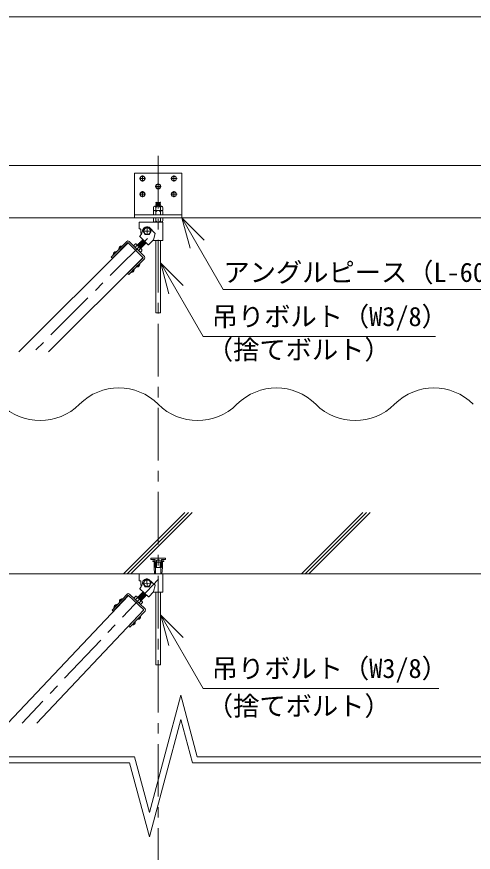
# Model space of a CAD drawing. Units: millimetres at full size, sheet at 1:20; details may follow other scales. Extents: x -4155 to 4045, y -2866 to 2834.
# Drawn here: x 2352 to 3221, y -1498 to 94 of the extents above; entities that cross this region are included whole.
import ezdxf
from ezdxf.enums import TextEntityAlignment as Align

# ---------------------------------------------------------------- set-up
doc = ezdxf.new("R2010")
doc.units = ezdxf.units.MM
doc.header["$LTSCALE"] = 20
doc.linetypes.add('CHAIN1', pattern=[8, 5, -1, 1, -1])
for name, color, linetype, lineweight in [('1-0_断面', 7, 'Continuous', 9), ('1-1_寸法', 7, 'Continuous', 9), ('1-2_文字', 7, 'Continuous', 9), ('F-1_レイアウト', 7, 'Continuous', 9)]:
    doc.layers.add(name, color=color, linetype=linetype, lineweight=lineweight)
doc.styles.add('ＭＳ ゴシック', font='')
doc.styles.get('ＭＳ ゴシック').set_extended_font_data('MS Gothic')

msp = doc.modelspace()

# ---------------------------------------------------------------- linework, layer by layer
at = {"layer": '1-0_断面', "color": 4, "linetype": 'CHAIN1'}
for p, q in [((2621.26, -171.38), (2621.26, -2065.23)), ((2600.58, -328.54), (2384.3, -544.82)), ((2621.73, -977.46), (2362.29, -1251.49))]:
    msp.add_line(p, q, dxfattribs=at)
at = {"layer": '1-0_断面'}
for p, q in [((-269.22, -189.42), (3772.19, -189.42)), ((2576.26, -204.42), (2666.26, -204.42)), ((2666.26, -204.42), (2666.26, -289.42)), ((2585.5, -214.42), (2597.02, -214.42)), ((2591.26, -208.66), (2591.26, -220.18)), ((2645.5, -214.42), (2657.02, -214.42)), ((2651.26, -208.66), (2651.26, -220.18)), ((2591.26, -238.66), (2591.26, -250.18)), ((2615.5, -229.42), (2627.02, -229.42)), ((2621.26, -223.66), (2621.26, -235.18)), ((2651.26, -238.66), (2651.26, -250.18)), ((2585.5, -244.42), (2597.02, -244.42)), ((2645.5, -244.42), (2657.02, -244.42)), ((2612.13, -269.45), (2612.13, -275.42)), ((2614.38, -267.42), (2627.88, -267.42)), ((2616.63, -259.45), (2617.43, -259.97)), ((2616.63, -260.6), (2617.43, -261.12)), ((2616.63, -261.75), (2617.43, -262.27)), ((2616.63, -262.9), (2617.43, -263.42)), ((2616.63, -264.05), (2617.43, -264.57)), ((2616.63, -265.2), (2617.43, -265.72)), ((2616.63, -266.35), (2617.43, -266.87)), ((2616.63, -269.92), (2616.63, -275.42)), ((2616.73, -267.42), (2617.43, -266.87)), ((2624.83, -259.67), (2617.43, -259.97)), ((2624.83, -260.82), (2617.43, -261.12)), ((2624.83, -261.97), (2617.43, -262.27)), ((2624.83, -263.12), (2617.43, -263.42)), ((2624.83, -264.27), (2617.43, -264.57)), ((2624.83, -265.42), (2617.43, -265.72)), ((2624.83, -266.57), (2617.43, -266.87)), ((2625.63, -267.14), (2618.66, -267.42)), ((2625.63, -260.24), (2624.83, -259.67)), ((2625.63, -260.24), (2624.83, -260.82)), ((2625.63, -261.39), (2624.83, -260.82)), ((2625.63, -261.39), (2624.83, -261.97)), ((2625.63, -262.54), (2624.83, -261.97)), ((2625.63, -262.54), (2624.83, -263.12)), ((2625.63, -263.69), (2624.83, -263.12)), ((2625.63, -263.69), (2624.83, -264.27)), ((2625.63, -264.84), (2624.83, -264.27)), ((2625.63, -264.84), (2624.83, -265.42)), ((2625.63, -265.99), (2624.83, -265.42)), ((2625.63, -265.99), (2624.83, -266.57)), ((2625.63, -267.14), (2624.83, -266.57)), ((2625.63, -267.14), (2625.24, -267.42)), ((2625.63, -269.92), (2625.63, -275.42)), ((2630.13, -269.45), (2630.13, -275.42)), ((2576.26, -283.42), (2666.26, -283.42)), ((2612.13, -275.42), (2614.38, -275.42)), ((2612.13, -277.45), (2612.13, -283.42)), ((2614.38, -275.42), (2627.88, -275.42)), ((2616.63, -277.92), (2616.63, -283.42)), ((2625.63, -277.92), (2625.63, -283.42)), ((2627.88, -275.42), (2630.13, -275.42)), ((2630.13, -277.45), (2630.13, -283.42)), ((-269.22, -289.42), (3772.19, -289.42)), ((2585.06, -297.92), (2585.06, -310.42)), ((2630.06, -297.42), (2585.56, -297.42)), ((2612.13, -295.4), (2612.13, -289.42)), ((2614.38, -297.42), (2627.88, -297.42)), ((2616.63, -294.92), (2616.63, -289.42)), ((2625.63, -294.92), (2625.63, -289.42)), ((2630.06, -297.42), (2630.06, -332.42)), ((2630.13, -295.4), (2630.13, -289.42)), ((2587.06, -310.42), (2585.06, -310.42)), ((2588.06, -311.42), (2588.06, -315.42)), ((2589.24, -320.44), (2591.85, -311.59)), ((2594.12, -308.98), (2592.35, -310.74)), ((2607.06, -314.92), (2593.06, -314.92)), ((2600.06, -307.92), (2600.06, -321.92)), ((2615.4, -318.95), (2603.9, -307.45)), ((2588.74, -321.29), (2585.91, -324.11)), ((2601.82, -340.73), (2585.91, -324.82)), ((2588.25, -333.94), (2594.75, -341.3)), ((2589.17, -320.63), (2589.06, -320.42)), ((2589.1, -333.09), (2595.6, -340.45)), ((2589.94, -332.24), (2596.45, -339.6)), ((2590.79, -331.4), (2597.3, -338.75)), ((2591.64, -330.55), (2591.64, -331.4)), ((2591.64, -330.55), (2598.15, -337.9)), ((2591.64, -331.4), (2597.3, -337.9)), ((2611.99, -331.27), (2602.53, -340.73)), ((2630.06, -332.42), (2610.84, -332.42)), ((2615.53, -319.45), (2612.11, -331.06)), ((2616.76, -470.42), (2616.76, -332.42)), ((2564.04, -336.79), (2356.02, -544.82)), ((2563.69, -336.44), (2533.99, -366.14)), ((2546.79, -349.09), (2552.29, -343.59)), ((2548.5, -346.15), (2548.03, -345.68)), ((2549.35, -345.3), (2548.87, -344.83)), ((2563.69, -336.44), (2592.68, -365.43)), ((2565.81, -334.32), (2594.8, -363.31)), ((2577.11, -339.28), (2573.94, -342.45)), ((2579.95, -342.8), (2577.12, -345.63)), ((2589.67, -348.99), (2580.13, -339.44)), ((2581.46, -340.73), (2581.8, -341.11)), ((2582.31, -339.88), (2588.81, -347.24)), ((2583.16, -339.03), (2589.66, -346.39)), ((2586.32, -349.17), (2583.49, -351.99)), ((2584, -338.18), (2590.51, -345.54)), ((2584.85, -337.34), (2591.36, -344.69)), ((2585.7, -336.49), (2592.21, -343.84)), ((2586.55, -335.64), (2593.05, -342.99)), ((2587.4, -334.79), (2593.9, -342.14)), ((2587.96, -347.24), (2587.96, -347.28)), ((2592.33, -365.08), (2412.59, -544.82)), ((2536.18, -359.7), (2541.68, -354.2)), ((2537.9, -356.76), (2537.42, -356.28)), ((2538.74, -355.91), (2538.27, -355.44)), ((2592.68, -365.43), (2562.98, -395.13)), ((2589.83, -352.01), (2586.67, -355.18)), ((2594.8, -367.55), (2565.1, -397.25)), ((2580.03, -382.33), (2585.52, -376.83)), ((2582.97, -380.62), (2583.44, -381.09)), ((2583.81, -379.77), (2584.29, -380.24)), ((2562.98, -395.13), (2565.1, -397.25)), ((2569.42, -392.93), (2574.92, -387.43)), ((2572.36, -391.22), (2572.83, -391.7)), ((2573.21, -390.37), (2573.68, -390.85)), ((2607.26, -939.99), (2607.26, -937.49)), ((2607.26, -937.49), (2635.26, -937.49)), ((2635.26, -937.49), (2635.26, -939.99)), ((2615.26, -939.99), (2607.26, -939.99)), ((2610.76, -942.49), (2610.76, -943.99)), ((2615.26, -942.49), (2610.76, -942.49)), ((2613.26, -943.99), (2610.76, -943.99)), ((2613.26, -943.99), (2613.26, -954.99)), ((2615.26, -954.99), (2615.26, -939.99)), ((2616.76, -944.99), (2616.76, -954.99)), ((2625.76, -944.99), (2616.76, -944.99)), ((2621.26, -939.99), (2617.76, -941.49)), ((2617.76, -941.49), (2617.76, -954.99)), ((2624.76, -941.49), (2617.76, -941.49)), ((2624.76, -941.49), (2621.26, -939.99)), ((2624.76, -954.99), (2624.76, -941.49)), ((2625.76, -944.99), (2625.76, -954.99)), ((2627.26, -939.99), (2627.26, -954.99)), ((2635.26, -939.99), (2627.26, -939.99)), ((2631.76, -942.49), (2627.26, -942.49)), ((2629.26, -943.99), (2629.26, -954.99)), ((2631.76, -943.99), (2629.26, -943.99)), ((2631.76, -942.49), (2631.76, -943.99)), ((-269.22, -967.49), (3772.19, -967.49)), ((2585.06, -967.99), (2585.06, -980.49)), ((2630.06, -967.49), (2585.56, -967.49)), ((2613.26, -954.99), (2614.26, -967.49)), ((2628.26, -967.49), (2614.26, -967.49)), ((2617.76, -954.99), (2615.26, -954.99)), ((2616.26, -954.99), (2616.26, -967.49)), ((2624.76, -954.99), (2617.76, -954.99)), ((2627.26, -954.99), (2624.76, -954.99)), ((2626.26, -954.99), (2626.26, -967.49)), ((2629.26, -954.99), (2628.26, -967.49)), ((2587.06, -980.49), (2585.06, -980.49)), ((2588.06, -981.49), (2588.06, -985.49)), ((2589.37, -991.18), (2591.72, -982.26)), ((2593.91, -979.59), (2592.2, -981.4)), ((2607.02, -985.15), (2593.02, -985.55)), ((2599.82, -978.36), (2600.22, -992.35)), ((2615.48, -988.95), (2603.65, -977.78)), ((2588.89, -992.05), (2586.15, -994.95)), ((2602.52, -1011.1), (2586.17, -995.65)), ((2589.17, -990.7), (2589.06, -990.49)), ((2591.23, -1002.09), (2597.94, -1009.25)), ((2592.06, -1001.22), (2592.08, -1002.06)), ((2592.06, -1001.22), (2598.77, -1008.38)), ((2592.08, -1002.06), (2597.92, -1008.4)), ((2612.41, -1001.36), (2603.23, -1011.08)), ((2615.62, -989.44), (2612.53, -1001.14)), ((2564.65, -1008.25), (2334.91, -1251.49)), ((2564.28, -1007.9), (2535.44, -1038.44)), ((2547.75, -1021.03), (2553.09, -1015.38)), ((2549.38, -1018.05), (2548.89, -1017.58)), ((2550.2, -1017.17), (2549.71, -1016.71)), ((2564.28, -1007.9), (2594.09, -1036.05)), ((2566.34, -1005.72), (2596.15, -1033.87)), ((2577.78, -1010.36), (2574.7, -1013.62)), ((2580.72, -1013.8), (2577.97, -1016.71)), ((2590.62, -1019.71), (2580.8, -1010.44)), ((2582.17, -1011.68), (2582.52, -1012.06)), ((2582.99, -1010.81), (2589.7, -1017.98)), ((2583.82, -1009.94), (2590.53, -1017.1)), ((2584.64, -1009.07), (2591.35, -1016.23)), ((2585.46, -1008.19), (2592.18, -1015.36)), ((2586.29, -1007.32), (2593, -1014.49)), ((2587.11, -1006.45), (2593.82, -1013.61)), ((2587.94, -1005.58), (2594.65, -1012.74)), ((2588.76, -1004.7), (2595.47, -1011.87)), ((2588.86, -1018), (2588.86, -1018.05)), ((2589.58, -1003.83), (2596.3, -1011)), ((2590.41, -1002.96), (2597.12, -1010.13)), ((2625.76, -1002.49), (2625.76, -1140.45)), ((2537.45, -1031.94), (2542.79, -1026.29)), ((2539.08, -1028.95), (2538.59, -1028.49)), ((2539.9, -1028.08), (2539.42, -1027.62)), ((2587.26, -1019.98), (2584.52, -1022.89)), ((2590.86, -1022.72), (2587.79, -1025.98)), ((2593.73, -1035.71), (2389.93, -1251.49)), ((2594.09, -1036.05), (2565.25, -1066.59)), ((2596.27, -1038.11), (2567.43, -1068.65)), ((2581.92, -1053.31), (2587.26, -1047.65)), ((2571.62, -1064.21), (2576.96, -1058.56)), ((2574.51, -1062.42), (2575, -1062.88)), ((2575.34, -1061.54), (2575.83, -1062.01)), ((2584.81, -1051.51), (2585.3, -1051.97)), ((2585.64, -1050.64), (2586.13, -1051.1)), ((2565.25, -1066.59), (2567.43, -1068.65))]:
    msp.add_line(p, q, dxfattribs=at)
for points in [[(2666.26, -289.42), (2576.26, -289.42), (2576.26, -204.42)], [(2625.63, -260.24), (2616.63, -260.6), (2617.43, -259.97)], [(2625.63, -261.39), (2616.63, -261.75), (2617.43, -261.12)], [(2625.63, -262.54), (2616.63, -262.9), (2617.43, -262.27)], [(2625.63, -263.69), (2616.63, -264.05), (2617.43, -263.42)], [(2625.63, -264.84), (2616.63, -265.2), (2617.43, -264.57)], [(2625.63, -265.99), (2616.63, -266.35), (2617.43, -265.72)], [(2594.75, -340.45), (2589.1, -333.94), (2588.25, -333.94), (2588.25, -334.79)], [(2595.6, -339.6), (2589.94, -333.09), (2589.1, -333.09), (2589.1, -333.94)], [(2596.45, -338.75), (2590.79, -332.24), (2589.94, -332.24), (2589.94, -333.09)], [(2591.64, -331.4), (2590.79, -331.4), (2590.79, -332.24)], [(2616.76, -470.42), (2625.76, -470.42), (2625.76, -332.42)], [(2561.57, -334.32), (2531.87, -364.02), (2533.99, -366.14)], [(2587.96, -347.24), (2582.31, -340.73), (2581.46, -340.73), (2581.46, -340.77)], [(2588.81, -346.39), (2583.16, -339.88), (2582.31, -339.88), (2582.31, -340.73)], [(2589.66, -345.54), (2584, -339.03), (2583.16, -339.03), (2583.16, -339.88)], [(2590.51, -344.69), (2584.85, -338.18), (2584, -338.18), (2584, -339.03)], [(2591.36, -343.84), (2585.7, -337.34), (2584.85, -337.34), (2584.85, -338.18)], [(2592.21, -342.99), (2586.55, -336.49), (2585.7, -336.49), (2585.7, -337.34)], [(2593.05, -342.14), (2587.4, -335.64), (2586.55, -335.64), (2586.55, -336.49)], [(2593.9, -341.3), (2588.25, -334.79), (2587.4, -334.79), (2587.4, -335.64)], [(2588.81, -346.39), (2588.81, -347.24), (2587.96, -347.24)], [(2589.66, -345.54), (2589.66, -346.39), (2588.81, -346.39)], [(2590.51, -344.69), (2590.51, -345.54), (2589.66, -345.54)], [(2591.36, -343.84), (2591.36, -344.69), (2590.51, -344.69)], [(2592.21, -342.99), (2592.21, -343.84), (2591.36, -343.84)], [(2593.05, -342.14), (2593.05, -342.99), (2592.21, -342.99)], [(2593.9, -341.3), (2593.9, -342.14), (2593.05, -342.14)], [(2594.75, -340.45), (2594.75, -341.3), (2593.9, -341.3)], [(2595.6, -339.6), (2595.6, -340.45), (2594.75, -340.45)], [(2596.45, -338.75), (2596.45, -339.6), (2595.6, -339.6)], [(2597.3, -337.9), (2597.3, -338.75), (2596.45, -338.75)], [(2598.15, -337.05), (2598.15, -337.9), (2597.3, -337.9)], [(2630.06, -967.49), (2630.06, -1002.49), (2610.84, -1002.49)], [(2592.08, -1002.06), (2591.23, -1002.09), (2591.26, -1002.94)], [(2562.1, -1005.84), (2533.26, -1036.38), (2535.44, -1038.44)], [(2588.86, -1018), (2583.02, -1011.66), (2582.17, -1011.68), (2582.17, -1011.73)], [(2589.68, -1017.13), (2583.84, -1010.79), (2582.99, -1010.81), (2583.02, -1011.66)], [(2590.5, -1016.26), (2584.66, -1009.92), (2583.82, -1009.94), (2583.84, -1010.79)], [(2591.33, -1015.38), (2585.49, -1009.04), (2584.64, -1009.07), (2584.66, -1009.92)], [(2592.15, -1014.51), (2586.31, -1008.17), (2585.46, -1008.19), (2585.49, -1009.04)], [(2592.98, -1013.64), (2587.14, -1007.3), (2586.29, -1007.32), (2586.31, -1008.17)], [(2593.8, -1012.77), (2587.96, -1006.43), (2587.11, -1006.45), (2587.14, -1007.3)], [(2594.62, -1011.89), (2588.78, -1005.55), (2587.94, -1005.58), (2587.96, -1006.43)], [(2595.45, -1011.02), (2589.61, -1004.68), (2588.76, -1004.7), (2588.78, -1005.55)], [(2589.68, -1017.13), (2589.7, -1017.98), (2588.86, -1018)], [(2596.27, -1010.15), (2590.43, -1003.81), (2589.58, -1003.83), (2589.61, -1004.68)], [(2590.5, -1016.26), (2590.53, -1017.1), (2589.68, -1017.13)], [(2597.1, -1009.28), (2591.26, -1002.94), (2590.41, -1002.96), (2590.43, -1003.81)], [(2591.33, -1015.38), (2591.35, -1016.23), (2590.5, -1016.26)], [(2592.15, -1014.51), (2592.18, -1015.36), (2591.33, -1015.38)], [(2592.98, -1013.64), (2593, -1014.49), (2592.15, -1014.51)], [(2593.8, -1012.77), (2593.82, -1013.61), (2592.98, -1013.64)], [(2594.62, -1011.89), (2594.65, -1012.74), (2593.8, -1012.77)], [(2595.45, -1011.02), (2595.47, -1011.87), (2594.62, -1011.89)], [(2596.27, -1010.15), (2596.3, -1011), (2595.45, -1011.02)], [(2597.1, -1009.28), (2597.12, -1010.13), (2596.27, -1010.15)], [(2597.92, -1008.4), (2597.94, -1009.25), (2597.1, -1009.28)], [(2598.74, -1007.53), (2598.77, -1008.38), (2597.92, -1008.4)], [(2616.76, -1002.49), (2616.76, -1140.45), (2625.76, -1140.45)]]:
    msp.add_lwpolyline(points, dxfattribs=at)
for points in [[(2587.26, -212.11), (2587.26, -216.73), (2591.26, -219.04), (2595.26, -216.73), (2595.26, -212.11), (2591.26, -209.8)], [(2647.26, -212.11), (2647.26, -216.73), (2651.26, -219.04), (2655.26, -216.73), (2655.26, -212.11), (2651.26, -209.8)], [(2617.26, -227.11), (2617.26, -231.73), (2621.26, -234.04), (2625.26, -231.73), (2625.26, -227.11), (2621.26, -224.8)], [(2587.26, -242.11), (2587.26, -246.73), (2591.26, -249.04), (2595.26, -246.73), (2595.26, -242.11), (2591.26, -239.8)], [(2647.26, -242.11), (2647.26, -246.73), (2651.26, -249.04), (2655.26, -246.73), (2655.26, -242.11), (2651.26, -239.8)], [(2603.81, -308.42), (2607.56, -314.92), (2603.81, -321.42), (2596.3, -321.42), (2592.55, -314.92), (2596.3, -308.42)], [(2603.59, -978.75), (2607.52, -985.14), (2603.96, -991.74), (2596.45, -991.96), (2592.52, -985.57), (2596.08, -978.96)]]:
    msp.add_lwpolyline(points, close=True, dxfattribs=at)
for centre, radius in [((2591.26, -214.42), 4.8), ((2651.26, -214.42), 4.8), ((2621.26, -229.42), 4.8), ((2591.26, -244.42), 4.8), ((2651.26, -244.42), 4.8), ((2600.06, -314.92), 6.3), ((2600.02, -985.35), 6.3)]:
    msp.add_circle(centre, radius, dxfattribs=at)
for centre, radius, start, end in [((2614.38, -269.68), 2.26, 353.97439, 173.97475), ((2621.13, -272.72), 5.3, 31.89078, 148.10921), ((2627.88, -269.68), 2.26, 6.02525, 186.02559), ((2614.38, -277.68), 2.26, 353.97439, 173.97475), ((2621.13, -280.72), 5.3, 31.89078, 148.10921), ((2627.88, -277.68), 2.26, 6.02525, 186.02559), ((2585.56, -297.92), 0.5, 90, 180), ((2614.38, -295.16), 2.26, 186.02525, 6.02561), ((2621.13, -292.12), 5.3, 211.89079, 328.10922), ((2627.88, -295.16), 2.26, 173.97441, 353.97475), ((2587.06, -311.42), 1, 0, 90), ((2604.42, -314.75), 16.38, 182.35691, 200.26295), ((2593.77, -312.16), 2, 135, 163.56584), ((2600.06, -314.92), 8.4, 62.75279, 135), ((2563.69, -336.44), 3, 45, 135), ((2586.27, -324.47), 0.5, 135, 225), ((2587.32, -319.88), 2, 315, 343.56584), ((2611.63, -330.92), 0.5, 315, 343.61046), ((2615.05, -319.31), 0.5, 343.61046, 45), ((2551.27, -348.07), 5, 134.99995, 183.47899), ((2547.55, -348.17), 1.28, 189.00873, 225.08937), ((2546.57, -347.3), 0.431, 229.13362, 319.47853), ((2546.72, -349), 0.117, 224.02011, 306.38429), ((2552.21, -349.01), 5.5, 143.33369, 164.92578), ((2551.27, -348.07), 5, 86.52902, 134.99995), ((2547.99, -346.07), 0.394, 85.10379, 119.64825), ((2548.67, -345.48), 0.699, 255.81566, 14.18424), ((2549.27, -344.8), 0.394, 150.35164, 184.88438), ((2552.21, -349.01), 5.5, 105.07637, 126.66556), ((2550.5, -343.37), 0.431, 310.48814, 40.86568), ((2551.37, -344.35), 1.28, 44.82111, 81.01746), ((2552.2, -343.52), 0.117, 323.18623, 45.98085), ((2578.53, -341.04), 2.26, 308.97441, 128.97475), ((2581.15, -347.96), 5.3, 346.89079, 103.10922), ((2588.07, -350.59), 2.26, 321.02525, 141.02561), ((2602.18, -340.38), 0.5, 225, 315), ((2540.66, -358.68), 5, 134.99995, 183.47899), ((2536.94, -358.78), 1.28, 189.00873, 225.08937), ((2535.96, -357.91), 0.431, 229.13362, 319.47853), ((2536.12, -359.6), 0.117, 224.02011, 306.38429), ((2541.6, -359.62), 5.5, 143.33369, 164.92578), ((2540.66, -358.68), 5, 86.52902, 134.99995), ((2537.39, -356.68), 0.394, 85.10379, 119.64825), ((2538.07, -356.08), 0.699, 255.81566, 14.18424), ((2538.66, -355.4), 0.394, 150.35164, 184.88438), ((2541.6, -359.62), 5.5, 105.07637, 126.66556), ((2539.89, -353.98), 0.431, 310.48814, 40.86568), ((2540.76, -354.96), 1.28, 44.82111, 81.01746), ((2541.59, -354.13), 0.117, 323.18623, 45.98085), ((2592.68, -365.43), 3, 315, 45), ((2581.05, -377.85), 5, 266.52101, 315.00005), ((2580.11, -376.91), 5.5, 285.07422, 306.66631), ((2583.64, -380.45), 0.699, 75.81576, 194.18434), ((2583.05, -381.13), 0.394, 330.35175, 4.89621), ((2584.32, -379.85), 0.394, 265.11562, 299.64836), ((2580.11, -376.91), 5.5, 323.33444, 344.92363), ((2581.05, -377.85), 5, 315.00005, 3.47098), ((2585.74, -378.62), 0.431, 49.13432, 139.51186), ((2585.59, -376.92), 0.117, 44.01915, 126.81377), ((2584.77, -377.75), 1.28, 8.98254, 45.17889), ((2569.51, -393), 0.117, 143.61571, 225.97989), ((2570.34, -392.18), 1.28, 224.91063, 260.99127), ((2570.44, -388.46), 5, 266.52101, 315.00005), ((2571.21, -393.15), 0.431, 130.52147, 220.86638), ((2569.5, -387.52), 5.5, 285.07422, 306.66631), ((2573.04, -391.05), 0.699, 75.81576, 194.18434), ((2572.44, -391.73), 0.394, 330.35175, 4.89621), ((2573.72, -390.46), 0.394, 265.11562, 299.64836), ((2569.5, -387.52), 5.5, 323.33444, 344.92363), ((2570.44, -388.46), 5, 315.00005, 3.47098), ((2575.14, -389.23), 0.431, 49.13432, 139.51186), ((2574.99, -387.53), 0.117, 44.01915, 126.81377), ((2574.16, -388.35), 1.28, 8.98254, 45.17889), ((2580.12, -382.4), 0.117, 143.61571, 225.97989), ((2580.94, -381.57), 1.28, 224.91063, 260.99127), ((2581.82, -382.55), 0.431, 130.52147, 220.86638), ((2585.56, -967.99), 0.5, 90, 180), ((2587.06, -981.49), 1, 0, 90), ((2604.42, -984.82), 16.38, 182.35691, 200.26295), ((2593.66, -982.77), 2, 136.63657, 165.20241), ((2600.02, -985.35), 8.4, 64.38936, 136.63657), ((2586.51, -995.29), 0.5, 136.63657, 226.63657), ((2587.32, -989.95), 2, 315, 343.56584), ((2612.05, -1001.02), 0.5, 316.63657, 345.24703), ((2615.13, -989.31), 0.5, 345.24703, 46.63657), ((2552.2, -1019.88), 5, 136.63652, 185.11556), ((2553.17, -1020.8), 5.5, 144.97026, 166.56235), ((2552.2, -1019.88), 5, 88.16559, 136.63652), ((2548.87, -1017.98), 0.394, 86.74036, 121.28482), ((2549.53, -1017.36), 0.699, 257.45223, 15.8208), ((2550.11, -1016.67), 0.394, 151.98821, 186.52095), ((2553.17, -1020.8), 5.5, 106.71294, 128.30213), ((2551.3, -1015.21), 0.431, 312.12471, 42.50225), ((2552.2, -1016.16), 1.28, 46.45768, 82.65403), ((2553, -1015.31), 0.117, 324.8228, 47.61742), ((2564.28, -1007.9), 3, 46.63657, 136.63657), ((2579.25, -1012.08), 2.26, 310.61098, 130.61132), ((2582.07, -1018.92), 5.3, 348.52736, 104.74579), ((2602.87, -1010.74), 0.5, 226.63657, 316.63657), ((2541.9, -1030.79), 5, 136.63652, 185.11556), ((2537.18, -1030.15), 0.431, 230.77019, 321.1151), ((2538.18, -1031), 1.28, 190.6453, 226.72594), ((2537.38, -1031.85), 0.117, 225.65668, 308.02086), ((2542.87, -1031.7), 5.5, 144.97026, 166.56235), ((2541.9, -1030.79), 5, 88.16559, 136.63652), ((2538.57, -1028.88), 0.394, 86.74036, 121.28482), ((2539.23, -1028.27), 0.699, 257.45223, 15.8208), ((2539.81, -1027.57), 0.394, 151.98821, 186.52095), ((2542.87, -1031.7), 5.5, 106.71294, 128.30213), ((2541, -1026.12), 0.431, 312.12471, 42.50225), ((2541.9, -1027.07), 1.28, 46.45768, 82.65403), ((2542.7, -1026.22), 0.117, 324.8228, 47.61742), ((2547.48, -1019.25), 0.431, 230.77019, 321.1151), ((2548.48, -1020.09), 1.28, 190.6453, 226.72594), ((2547.68, -1020.94), 0.117, 225.65668, 308.02086), ((2589.06, -1021.35), 2.26, 322.66182, 142.66218), ((2594.09, -1036.05), 3, 316.63657, 46.63657), ((2581.85, -1047.89), 5.5, 324.97101, 346.5602), ((2582.82, -1048.8), 5, 316.63662, 5.10755), ((2587.53, -1049.44), 0.431, 50.77089, 141.14843), ((2587.34, -1047.74), 0.117, 45.65572, 128.45034), ((2586.53, -1048.59), 1.28, 10.61911, 46.81546), ((2571.72, -1064.28), 0.117, 145.25228, 227.61646), ((2572.52, -1063.43), 1.28, 226.5472, 262.62784), ((2572.52, -1059.71), 5, 268.15758, 316.63662), ((2573.42, -1064.38), 0.431, 132.15804, 222.50295), ((2571.55, -1058.79), 5.5, 286.71079, 308.30288), ((2575.19, -1062.23), 0.699, 77.45233, 195.82091), ((2574.61, -1062.92), 0.394, 331.98832, 6.53278), ((2575.85, -1061.61), 0.394, 266.75219, 301.28493), ((2571.55, -1058.79), 5.5, 324.97101, 346.5602), ((2572.52, -1059.71), 5, 316.63662, 5.10755), ((2577.23, -1060.34), 0.431, 50.77089, 141.14843), ((2577.04, -1058.65), 0.117, 45.65572, 128.45034), ((2576.23, -1059.5), 1.28, 10.61911, 46.81546), ((2582.02, -1053.37), 0.117, 145.25228, 227.61646), ((2582.82, -1052.52), 1.28, 226.5472, 262.62784), ((2582.82, -1048.8), 5, 268.15758, 316.63662), ((2583.72, -1053.47), 0.431, 132.15804, 222.50295), ((2581.85, -1047.89), 5.5, 286.71079, 308.30288), ((2585.49, -1051.32), 0.699, 77.45233, 195.82091), ((2584.91, -1052.02), 0.394, 331.98832, 6.53278), ((2586.15, -1050.71), 0.394, 266.75219, 301.28493)]:
    msp.add_arc(centre, radius, start, end, dxfattribs=at)
at = {"layer": '1-1_寸法'}
for p, q in [((2555.1, -967.49), (2671.84, -850.75)), ((2562.17, -967.49), (2678.91, -850.75)), ((2569.24, -967.49), (2685.98, -850.75)), ((2894.03, -967.49), (3010.77, -850.75)), ((2901.1, -967.49), (3017.84, -850.75)), ((2908.17, -967.49), (3024.91, -850.75)), ((2695.66, -1315.49), (2664.26, -1198.31)), ((2664.26, -1244.67), (2604.46, -1467.85)), ((2686.45, -1327.49), (2664.26, -1244.67)), ((875.66, -1315.49), (2576.06, -1315.49)), ((2695.66, -1315.49), (3772.19, -1315.49)), ((866.45, -1327.49), (2566.85, -1327.49)), ((2566.85, -1327.49), (2604.46, -1467.85)), ((2686.45, -1327.49), (3772.19, -1327.49))]:
    msp.add_line(p, q, dxfattribs=at)
msp.add_lwpolyline([(2664.26, -1198.31), (2604.46, -1421.49), (2576.06, -1315.49)], dxfattribs=at)
for centre, start, end in [((2546.26, -719.38), 45, 135), ((2846.26, -719.38), 45, 135), ((3146.26, -719.38), 45, 135), ((2396.26, -569.38), 225, 315), ((2696.26, -569.38), 225, 315), ((2996.26, -569.38), 225, 315)]:
    msp.add_arc(centre, 106.07, start, end, dxfattribs=at)
at = {"layer": '1-2_文字'}
for p, q in [((2666.26, -289.42), (2681.78, -347.38)), ((2666.26, -289.42), (2708.68, -331.85)), ((2745.15, -426.08), (2666.26, -289.42)), ((2626.04, -375.96), (2668.47, -418.39)), ((2745.15, -426.08), (3559.68, -426.08)), ((2706.58, -515.46), (2848.51, -515.46)), ((2848.51, -515.46), (3149.11, -515.46)), ((2626.04, -1046.03), (2668.47, -1088.46)), ((2706.58, -1185.53), (3155.63, -1185.53))]:
    msp.add_line(p, q, dxfattribs=at)
for points in [[(2706.58, -515.46), (2626.04, -375.96), (2641.57, -433.92)], [(2706.58, -1185.53), (2626.04, -1046.03), (2641.57, -1103.99)]]:
    msp.add_lwpolyline(points, dxfattribs=at)
at = {"layer": 'F-1_レイアウト'}
msp.add_line((4045.15, 93.62), (-877.93, 93.62), dxfattribs=at)

# ---------------------------------------------------------------- texts
at = {"layer": '1-2_文字', "style": 'ＭＳ ゴシック'}
for s, p in [('アングルピース（L-60×85×90 t6）', (2745.46, -422.44)), ('吊りボルト（W3/8）', (2723.06, -506.55)), ('（捨てボルト）', (2713.94, -569.72)), ('吊りボルト（W3/8）', (2723.06, -1176.62)), ('（捨てボルト）', (2713.94, -1248.13))]:
    msp.add_text(s, height=36.66, dxfattribs=at).set_placement(p, align=Align.BOTTOM_LEFT)

doc.saveas('drawing.dxf')
